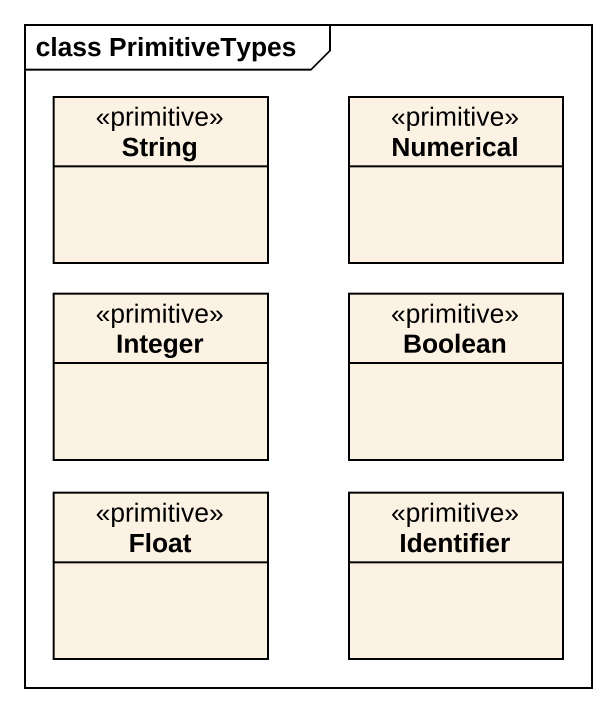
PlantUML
@startuml
mainframe class PrimitiveTypes
hide circle
hide empty members
class String <<primitive>>
class Numerical <<primitive>>
class Integer <<primitive>>
class Boolean <<primitive>>
class Float <<primitive>>
class Identifier <<primitive>>
@enduml
